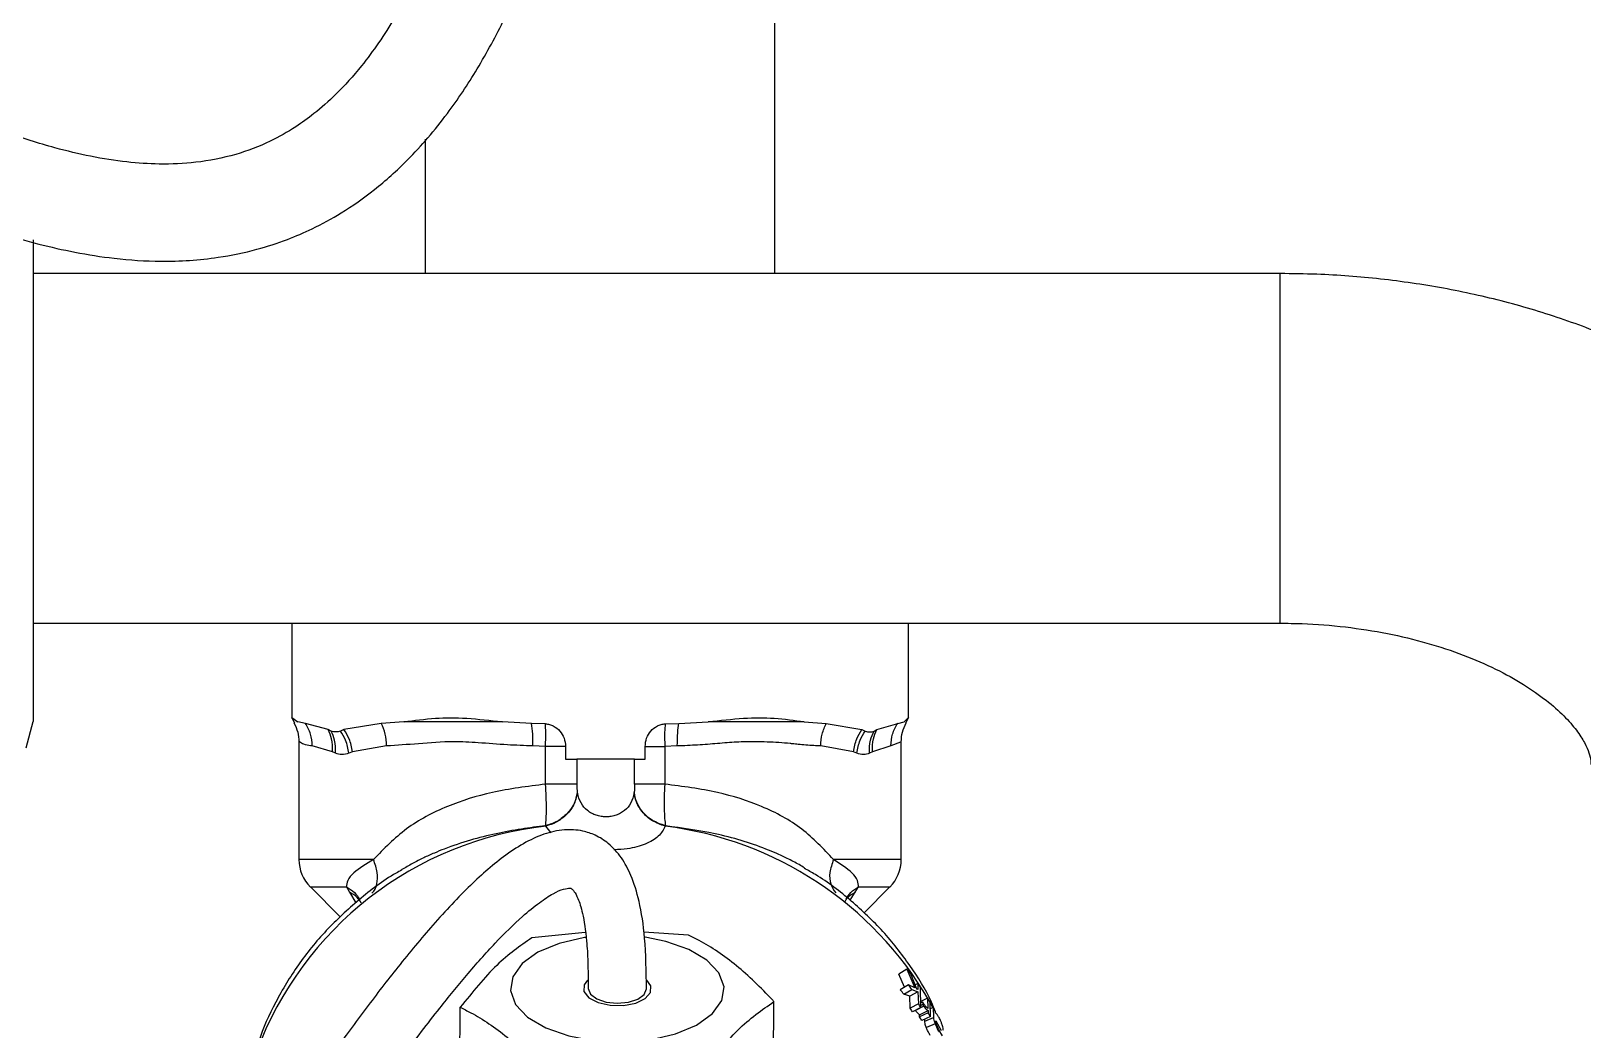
# Model space of a CAD drawing. Extents: x 75 to 2075, y 25 to 1460.
# Drawn here: x 574.7 to 688.8, y 707.4 to 780.8 of the extents above; entities that cross this region are included whole.
import ezdxf

# ---------------------------------------------------------------- set-up
doc = ezdxf.new("R2010")
doc.units = 0
doc.header["$LTSCALE"] = 5
doc.linetypes.add('SLD-KATı', pattern=[0])
doc.layers.get('0').update_dxf_attribs({"linetype": 'CONTINUOUS'})

msp = doc.modelspace()

# ---------------------------------------------------------------- linework, layer by layer
at = {"color": 7, "linetype": 'SLD-KATı'}
for p, q in [((629.424, 762.993), (629.424, 809.431)), ((603.71, 772.869), (603.71, 762.993)), ((574.883, 765.471), (574.883, 730.04)), ((666.567, 762.993), (574.883, 762.993)), ((574.883, 737.278), (666.567, 737.278)), ((593.889, 737.278), (593.889, 730.314)), ((639.246, 730.313), (639.246, 737.278)), ((593.892, 730.343), (594.338, 730.025)), ((593.955, 730.278), (593.892, 730.343)), ((639.037, 729.942), (639.261, 730.368)), ((574.365, 728.108), (574.883, 730.04)), ((593.92, 730.283), (594.099, 729.943)), ((594.342, 730.025), (594.338, 730.025)), ((594.9, 729.916), (594.342, 730.025)), ((596.563, 729.452), (594.9, 729.916)), ((596.785, 729.35), (596.563, 729.452)), ((597.736, 729.452), (597.481, 729.35)), ((600.473, 729.916), (597.736, 729.452)), ((602.141, 730.024), (600.473, 729.916)), ((602.155, 730.024), (602.141, 730.024)), ((609.355, 730.025), (602.155, 730.024)), ((609.38, 730.026), (609.356, 730.026)), ((611.534, 729.916), (609.38, 730.026)), ((612.542, 729.878), (611.534, 729.916)), ((621.357, 729.878), (622.358, 729.916)), ((622.358, 729.916), (624.523, 730.027)), ((631.572, 730.027), (624.522, 730.027)), ((631.572, 730.027), (631.584, 730.027)), ((631.584, 730.027), (633.201, 729.916)), ((633.201, 729.916), (635.822, 729.452)), ((635.822, 729.452), (636.063, 729.35)), ((636.718, 729.35), (636.927, 729.452)), ((636.927, 729.452), (638.452, 729.916)), ((638.452, 729.916), (638.935, 730.024)), ((638.935, 730.024), (639.213, 730.313)), ((594.424, 728.564), (594.424, 719.9)), ((596.883, 727.825), (595.404, 728.252)), ((600.871, 728.252), (598.365, 727.825)), ((612.555, 728.216), (611.628, 728.252)), ((612.555, 725.445), (612.555, 728.216)), ((614.028, 728.216), (612.555, 728.216)), ((614.028, 728.216), (614.028, 727.288)), ((619.88, 727.288), (619.88, 728.216)), ((619.88, 728.216), (621.325, 728.216)), ((622.245, 728.252), (621.325, 728.216)), ((621.325, 728.216), (621.325, 725.445)), ((635.191, 727.825), (632.791, 728.252)), ((637.941, 728.252), (636.588, 727.825)), ((638.707, 728.557), (638.66, 728.539)), ((638.71, 719.9), (638.71, 728.569)), ((597.106, 727.718), (596.883, 727.825)), ((598.365, 727.825), (598.097, 727.718)), ((614.028, 727.288), (614.86, 727.288)), ((614.86, 727.288), (614.86, 725.445)), ((619.103, 727.288), (614.86, 727.288)), ((619.103, 725.445), (619.103, 727.288)), ((619.103, 727.288), (619.88, 727.288)), ((635.446, 727.718), (635.191, 727.825)), ((636.588, 727.825), (636.379, 727.718)), ((614.891, 724.837), (614.901, 724.791)), ((619.069, 724.791), (619.077, 724.837)), ((612.564, 722.378), (612.584, 722.351)), ((621.378, 722.378), (621.361, 722.351)), ((595.261, 717.88), (597.483, 715.657)), ((597.912, 717.88), (598.131, 717.491)), ((635.332, 717.491), (635.565, 717.88)), ((635.954, 715.96), (637.873, 717.88)), ((615.479, 714.532), (611.54, 714.133)), ((623.072, 714.344), (619.775, 714.567)), ((639.132, 711.836), (638.544, 711.48)), ((638.955, 710.512), (638.544, 711.48)), ((639.132, 711.836), (639.716, 710.476)), ((639.862, 710.378), (639.405, 711.488)), ((639.232, 710.678), (638.642, 710.324)), ((638.893, 710.003), (639.489, 710.348)), ((639.334, 709.84), (638.893, 710.003)), ((639.716, 710.476), (639.232, 710.678)), ((639.942, 710.168), (639.334, 709.84)), ((639.36, 708.967), (639.334, 709.84)), ((639.489, 710.348), (639.942, 710.168)), ((639.924, 710.787), (639.735, 710.686)), ((639.937, 710.339), (639.862, 710.378)), ((639.924, 710.787), (639.937, 710.339)), ((639.942, 710.168), (639.968, 709.295)), ((640.16, 709.022), (640.116, 710.514)), ((606.247, 704.792), (606.289, 709.031)), ((629.309, 705.214), (629.351, 709.453)), ((639.968, 709.295), (639.36, 708.967)), ((640.16, 709.022), (639.547, 708.701)), ((640.368, 709.116), (639.749, 708.804)), ((640.051, 708.49), (640.679, 708.789)), ((640.651, 709.701), (640.147, 709.461)), ((640.288, 709.421), (640.15, 709.351)), ((640.293, 709.234), (640.156, 709.164)), ((640.288, 709.421), (640.293, 709.234)), ((640.297, 709.407), (640.288, 709.421)), ((640.651, 709.701), (640.674, 708.941)), ((640.679, 708.789), (640.683, 708.629)), ((640.858, 708.347), (640.826, 709.419)), ((641.063, 709.02), (640.841, 708.922)), ((641.063, 709.02), (641.085, 708.287)), ((641.23, 708.619), (641.227, 708.733)), ((640.055, 708.33), (640.051, 708.49)), ((640.683, 708.629), (640.055, 708.33)), ((640.858, 708.347), (640.225, 708.055)), ((640.446, 708.005), (640.442, 708.155)), ((640.446, 708.005), (641.085, 708.287)), ((641.2, 707.816), (640.559, 707.54)), ((641.248, 708.028), (641.657, 707.339)), ((641.249, 707.993), (641.248, 708.028)), ((641.745, 706.939), (641.483, 707.377))]:
    msp.add_line(p, q, dxfattribs=at)
at = {"color": 8, "linetype": 'SLD-KATı'}
for p, q in [((666.567, 737.278), (666.567, 762.993)), ((594.338, 730.024), (594.257, 730.024)), ((638.66, 728.539), (637.941, 728.252)), ((612.96, 721.869), (612.584, 722.351)), ((599.902, 719.9), (594.424, 719.9)), ((638.71, 719.9), (633.723, 719.9)), ((595.261, 717.88), (597.912, 717.88)), ((635.565, 717.88), (637.873, 717.88)), ((598.131, 717.491), (598.616, 716.722)), ((634.946, 716.91), (635.332, 717.491)), ((641.025, 709.003), (640.827, 709.389))]:
    msp.add_line(p, q, dxfattribs=at)
at = {"color": 7, "linetype": 'SLD-KATı', "flags": 128}
for points in [[(613.559, 713.733), (611.998, 713.079), (610.834, 712.244), (610.148, 711.282), (609.985, 710.261), (610.357, 709.25), (611.238, 708.318), (612.569, 707.527), (614.258, 706.933), (616.191, 706.575), (618.235, 706.479), (620.252, 706.65), (622.104, 707.077), (623.665, 707.73), (624.829, 708.566), (625.515, 709.527), (625.678, 710.548), (625.306, 711.559), (624.425, 712.492), (623.094, 713.282), (621.405, 713.876), (619.886, 714.181)], [(615.531, 714.178), (615.411, 714.16), (613.559, 713.733)], [(615.652, 711.033), (615.387, 710.684), (615.373, 710.196), (615.734, 709.741), (616.414, 709.386), (617.309, 709.186), (618.285, 709.172), (619.191, 709.346), (619.89, 709.681), (620.276, 710.126), (620.29, 710.613), (619.993, 711.017)], [(615.689, 710.417), (615.852, 710.01), (616.316, 709.659), (617.012, 709.421), (617.831, 709.333)], [(617.831, 709.333), (618.652, 709.409), (619.347, 709.636), (619.811, 709.98), (619.974, 710.384)]]:
    msp.add_lwpolyline(points, dxfattribs=at)
at = {"color": 7, "linetype": 'SLD-KATı'}
for centre, radius, start, end in [((615.383, 696.813), 25.691, 96.25464, 159.58876), ((597.281, 719.9), 2.857, 180, 225), ((635.853, 719.9), 2.857, 315, 0.00002), ((620.805, 697.152), 23.483, 37.62326, 38.70189), ((621.061, 696.369), 22.447, 37.40189, 38.44109), ((621.069, 696.262), 23.189, 37.40612, 38.43927), ((621.47, 697.644), 22.656, 34.6155, 35.46036), ((621.121, 695.978), 22.391, 34.6259, 35.45828), ((621.249, 695.964), 22.981, 34.62445, 35.45739), ((621.601, 697.722), 22.504, 31.31784, 32.16256), ((621.85, 697.874), 22.213, 29.26513, 30.1175), ((621.712, 696.794), 21.669, 31.31176, 32.16593), ((621.91, 696.822), 22.178, 31.31065, 32.16782)]:
    msp.add_arc(centre, radius, start, end, dxfattribs=at)
at = {"color": 8, "linetype": 'SLD-KATı'}
msp.add_arc((618.149, 696.411), 26.138, 30.30124, 82.94127, dxfattribs=at)
at = {"color": 7, "linetype": 'SLD-KATı'}
for points, knots in [([(612.996, 854.431), (612.97, 850.614), (612.923, 843.5), (612.528, 833.564), (611.955, 825.031), (611.238, 817.725), (610.423, 811.494), (609.549, 806.199), (608.556, 801.258), (607.454, 796.753), (606.264, 792.757), (605.192, 789.701), (604.204, 787.234), (603.02, 784.614), (601.353, 781.485), (599.303, 778.501), (597.268, 776.242), (595.631, 774.798), (594.024, 773.642), (592.132, 772.576), (589.699, 771.65), (586.979, 771.119), (584.296, 770.999), (581.702, 771.171), (579.165, 771.571), (576.221, 772.27), (572.684, 773.39), (569.159, 774.781), (565.619, 776.357), (562.33, 777.937), (558.963, 779.631), (555.787, 781.249), (553.018, 782.649), (550.743, 783.753), (548.538, 784.777), (545.891, 785.889), (542.983, 786.898), (540.046, 787.573), (537.329, 787.745), (534.895, 787.39), (532.82, 786.557), (531.162, 785.367), (529.909, 783.975), (528.992, 782.524), (528.297, 780.979), (527.855, 779.695), (527.692, 778.887), (527.646, 778.657)], [0, 0, 0, 0, 0.057237, 0.1066725, 0.1493688, 0.1862517, 0.2181218, 0.2456642, 0.2694608, 0.2973994, 0.3200222, 0.3381271, 0.352293, 0.3663137, 0.390004, 0.4197214, 0.4407734, 0.4581489, 0.472147, 0.4916263, 0.5169883, 0.5453256, 0.5701588, 0.5913063, 0.6144794, 0.6365761, 0.6655724, 0.6980442, 0.7229541, 0.7473793, 0.7721494, 0.7963089, 0.8153247, 0.8253977, 0.8388492, 0.8550994, 0.8707499, 0.8856203, 0.8996549, 0.9127935, 0.9262492, 0.9403497, 0.954027, 0.9668473, 0.9792519, 0.9941192, 1, 1, 1, 1]), ([(534.412, 776.171), (534.426, 776.285), (534.506, 776.928), (534.754, 777.828), (535.235, 779.13), (535.764, 779.952), (536.557, 780.371), (537.245, 780.509), (538.006, 780.544), (539.109, 780.439), (541.109, 780.007), (543.927, 779), (546.927, 777.662), (549.621, 776.364), (552.069, 775.143), (554.687, 773.795), (557.622, 772.306), (561.002, 770.635), (564.853, 768.856), (568.7, 767.261), (572.3, 766.002), (575.183, 765.166), (578.028, 764.517), (581.03, 764.05), (584.532, 763.82), (588.054, 764.041), (591.159, 764.679), (593.466, 765.426), (595.535, 766.315), (597.684, 767.489), (600.041, 769.139), (602.69, 771.516), (605.237, 774.492), (607.594, 778.027), (609.635, 781.819), (611.343, 785.736), (612.737, 789.584), (613.82, 793.067), (614.773, 796.596), (615.704, 800.56), (616.554, 804.839), (617.338, 809.53), (618.037, 814.54), (618.696, 820.403), (619.281, 827.236), (619.751, 835.17), (620.078, 844.357), (620.117, 850.918), (620.139, 854.431)], [0, 0, 0, 0, 0.0037371, 0.0212505, 0.0345396, 0.0607052, 0.0713627, 0.0758155, 0.0805888, 0.0862047, 0.093437, 0.1105705, 0.1305353, 0.1464853, 0.1626561, 0.1797928, 0.1977395, 0.2235121, 0.2514515, 0.281313, 0.3088584, 0.3306917, 0.3507743, 0.3724598, 0.3983621, 0.4300379, 0.451707, 0.4690934, 0.4836777, 0.5011063, 0.52198, 0.5440877, 0.5730591, 0.597428, 0.622427, 0.6493628, 0.6703056, 0.6899844, 0.7082322, 0.728311, 0.7536841, 0.7755022, 0.8008302, 0.8301388, 0.8639898, 0.9030467, 0.9480845, 1, 1, 1, 1]), ([(715.139, 726.893), (715.116, 727.739), (715.061, 729.766), (714.549, 732.946), (713.577, 736.375), (712.178, 739.692), (710.372, 742.878), (708.167, 745.913), (705.572, 748.777), (702.601, 751.446), (699.273, 753.893), (695.619, 756.09), (691.678, 758.014), (687.496, 759.643), (683.119, 760.962), (678.594, 761.965), (673.964, 762.639), (669.937, 762.952), (667.467, 762.982), (666.567, 762.993)], [0, 0, 0, 0, 0.0408929, 0.09798357, 0.15505042, 0.21247657, 0.27061314, 0.32974455, 0.39004813, 0.45156222, 0.51417255, 0.5776432, 0.64168169, 0.70601518, 0.77040307, 0.8347425, 0.89900874, 0.96322321, 1, 1, 1, 1]), ([(666.567, 737.278), (667.105, 737.272), (668.717, 737.253), (671.382, 737.04), (674.474, 736.558), (677.393, 735.855), (680.074, 734.964), (682.462, 733.925), (684.512, 732.786), (686.193, 731.605), (687.492, 730.445), (688.416, 729.371), (689.004, 728.442), (689.315, 727.691), (689.413, 727.228), (689.421, 726.981), (689.424, 726.893)], [0, 0, 0, 0, 0.0382321, 0.1144871, 0.1905189, 0.2660748, 0.3409864, 0.4151483, 0.4885641, 0.5614176, 0.6341825, 0.7074788, 0.7826638, 0.862195, 0.9508978, 1, 1, 1, 1]), ([(602.155, 730.024), (602.907, 730.13), (604.353, 730.332), (606.791, 730.334), (608.482, 730.131), (609.356, 730.026)], [0, 0, 0, 0, 0.3434802, 0.66082, 1, 1, 1, 1]), ([(624.523, 730.027), (625.394, 730.131), (627.072, 730.331), (629.455, 730.335), (630.851, 730.132), (631.572, 730.027)], [0, 0, 0, 0, 0.3436092, 0.6610489, 1, 1, 1, 1]), ([(594.059, 729.953), (594.165, 729.73), (594.375, 729.288), (594.408, 728.797), (594.425, 728.553)], [0, 0, 0, 0, 0.5021443, 1, 1, 1, 1]), ([(595.404, 728.252), (595.382, 728.55), (595.337, 729.146), (595.045, 729.66), (594.9, 729.916)], [0, 0, 0, 0, 0.4999262, 1, 1, 1, 1]), ([(596.883, 727.825), (596.886, 728.151), (596.892, 728.735), (596.664, 729.233), (596.563, 729.452)], [0, 0, 0, 0, 0.5595849, 1, 1, 1, 1]), ([(597.481, 729.35), (597.361, 729.315), (597.12, 729.244), (596.897, 729.315), (596.785, 729.35)], [0, 0, 0, 0, 0.4999969, 1, 1, 1, 1]), ([(597.106, 727.718), (597.109, 728.045), (597.113, 728.63), (596.886, 729.13), (596.785, 729.35)], [0, 0, 0, 0, 0.5595664, 1, 1, 1, 1]), ([(598.097, 727.718), (598.037, 728.045), (597.93, 728.63), (597.618, 729.13), (597.481, 729.35)], [0, 0, 0, 0, 0.5595666, 1, 1, 1, 1]), ([(598.365, 727.825), (598.302, 728.151), (598.187, 728.735), (597.874, 729.233), (597.736, 729.452)], [0, 0, 0, 0, 0.5595779, 1, 1, 1, 1]), ([(600.871, 728.252), (600.851, 728.55), (600.81, 729.147), (600.586, 729.66), (600.473, 729.917)], [0, 0, 0, 0, 0.5000237, 1, 1, 1, 1]), ([(611.628, 728.252), (611.627, 728.55), (611.625, 729.146), (611.564, 729.659), (611.534, 729.916)], [0, 0, 0, 0, 0.4999257, 1, 1, 1, 1]), ([(612.542, 729.878), (612.642, 729.867), (612.844, 729.844), (613.225, 729.694), (613.634, 729.375), (613.964, 728.834), (614.006, 728.422), (614.028, 728.216)], [0, 0, 0, 0, 0.12448195, 0.25047187, 0.49987721, 0.74949161, 1, 1, 1, 1]), ([(612.555, 728.216), (612.568, 728.575), (612.588, 729.171), (612.555, 729.677), (612.542, 729.878)], [0, 0, 0, 0, 0.6006449, 1, 1, 1, 1]), ([(619.88, 728.216), (619.901, 728.422), (619.943, 728.833), (620.271, 729.374), (620.678, 729.694), (621.057, 729.844), (621.257, 729.867), (621.357, 729.878)], [0, 0, 0, 0, 0.2499536, 0.4996655, 0.7490423, 0.8752477, 1, 1, 1, 1]), ([(621.357, 729.878), (621.34, 729.677), (621.296, 729.171), (621.314, 728.575), (621.325, 728.216)], [0, 0, 0, 0, 0.3993595, 1, 1, 1, 1]), ([(622.245, 728.252), (622.248, 728.586), (622.254, 729.182), (622.326, 729.692), (622.358, 729.916)], [0, 0, 0, 0, 0.5594779, 1, 1, 1, 1]), ([(632.791, 728.252), (632.812, 728.55), (632.855, 729.146), (633.086, 729.66), (633.201, 729.916)], [0, 0, 0, 0, 0.4999247, 1, 1, 1, 1]), ([(635.191, 727.825), (635.254, 728.151), (635.366, 728.735), (635.682, 729.233), (635.822, 729.452)], [0, 0, 0, 0, 0.5595804, 1, 1, 1, 1]), ([(635.446, 727.718), (635.505, 728.045), (635.61, 728.63), (635.924, 729.13), (636.063, 729.35)], [0, 0, 0, 0, 0.5595696, 1, 1, 1, 1]), ([(636.063, 729.35), (636.176, 729.315), (636.404, 729.244), (636.613, 729.315), (636.718, 729.35)], [0, 0, 0, 0, 0.5000123, 1, 1, 1, 1]), ([(636.379, 727.718), (636.379, 728.045), (636.379, 728.63), (636.615, 729.13), (636.718, 729.35)], [0, 0, 0, 0, 0.5595712, 1, 1, 1, 1]), ([(636.588, 727.825), (636.587, 728.151), (636.586, 728.735), (636.823, 729.233), (636.927, 729.452)], [0, 0, 0, 0, 0.5595805, 1, 1, 1, 1]), ([(637.941, 728.252), (637.963, 728.55), (638.007, 729.147), (638.303, 729.66), (638.451, 729.917)], [0, 0, 0, 0, 0.5000198, 1, 1, 1, 1]), ([(638.709, 728.553), (638.726, 728.797), (638.759, 729.288), (638.969, 729.731), (639.075, 729.953)], [0, 0, 0, 0, 0.4978473, 1, 1, 1, 1]), ([(611.628, 728.252), (611.002, 728.276), (609.627, 728.328), (607.689, 728.487), (605.476, 728.607), (603.16, 728.403), (601.634, 728.302), (600.871, 728.252)], [0, 0, 0, 0, 0.155513, 0.341349, 0.4999646, 0.7498114, 1, 1, 1, 1]), ([(632.791, 728.252), (632.624, 728.258), (632.267, 728.272), (631.712, 728.316), (631.185, 728.366), (630.811, 728.402), (630.613, 728.42), (630.283, 728.451), (629.717, 728.498), (628.859, 728.547), (627.83, 728.573), (626.613, 728.541), (625.199, 728.433), (623.745, 728.308), (622.745, 728.27), (622.245, 728.252)], [0, 0, 0, 0, 0.0580996, 0.1249236, 0.1857201, 0.2293912, 0.2433922, 0.2476071, 0.332032, 0.415661, 0.4998085, 0.6246844, 0.7498151, 0.8750179, 1, 1, 1, 1]), ([(598.097, 727.718), (597.923, 727.667), (597.575, 727.565), (597.263, 727.667), (597.106, 727.718)], [0, 0, 0, 0, 0.4994482, 1, 1, 1, 1]), ([(636.379, 727.718), (636.233, 727.667), (635.94, 727.565), (635.611, 727.667), (635.446, 727.718)], [0, 0, 0, 0, 0.4994496, 1, 1, 1, 1]), ([(612.555, 725.445), (611.228, 725.274), (608.673, 724.947), (605.213, 723.86), (602.198, 722.262), (600.671, 720.692), (599.902, 719.9)], [0, 0, 0, 0, 0.2563189, 0.493445, 0.7446897, 1, 1, 1, 1]), ([(612.564, 722.378), (612.579, 722.548), (612.609, 722.892), (612.623, 723.639), (612.609, 724.506), (612.573, 725.132), (612.555, 725.445)], [0, 0, 0, 0, 0.2442088, 0.4943095, 0.7473628, 1, 1, 1, 1]), ([(614.86, 725.445), (614.788, 725.445), (614.645, 725.445), (614.112, 725.445), (613.407, 725.445), (612.839, 725.445), (612.555, 725.445)], [0, 0, 0, 0, 0.2499967, 0.4999996, 0.7500017, 1, 1, 1, 1]), ([(614.891, 724.837), (614.83, 724.561), (614.706, 724.007), (614.176, 723.267), (613.449, 722.675), (612.859, 722.477), (612.564, 722.378)], [0, 0, 0, 0, 0.2499685, 0.4999354, 0.7497791, 1, 1, 1, 1]), ([(614.901, 724.791), (614.825, 724.485), (614.674, 723.874), (614.074, 723.133), (613.355, 722.608), (612.841, 722.437), (612.584, 722.351)], [0, 0, 0, 0, 0.2797238, 0.559342, 0.7795632, 1, 1, 1, 1]), ([(614.86, 725.445), (614.861, 725.324), (614.863, 725.153), (614.874, 724.948), (614.886, 724.872), (614.891, 724.837)], [0, 0, 0, 0, 0.5644251, 0.8018497, 1, 1, 1, 1]), ([(619.069, 724.791), (619.005, 724.54), (618.883, 724.062), (618.491, 723.574), (618.086, 723.297), (617.752, 723.151), (617.391, 723.063), (617.014, 723.034), (616.636, 723.062), (616.271, 723.149), (615.932, 723.295), (615.518, 723.574), (615.108, 724.061), (614.972, 724.539), (614.901, 724.791)], [0, 0, 0, 0, 0.1439261, 0.2739403, 0.3339335, 0.3908367, 0.4457219, 0.4997923, 0.5540962, 0.6090639, 0.6659273, 0.7257926, 0.8557607, 1, 1, 1, 1]), ([(621.361, 722.351), (621.034, 722.466), (620.381, 722.697), (619.67, 723.351), (619.217, 724.07), (619.118, 724.551), (619.069, 724.791)], [0, 0, 0, 0, 0.2799907, 0.5594905, 0.7797779, 1, 1, 1, 1]), ([(619.103, 725.445), (619.102, 725.324), (619.101, 725.153), (619.091, 724.948), (619.082, 724.872), (619.077, 724.837)], [0, 0, 0, 0, 0.5644339, 0.8020526, 1, 1, 1, 1]), ([(621.378, 722.378), (621.048, 722.492), (620.388, 722.72), (619.672, 723.379), (619.219, 724.107), (619.125, 724.594), (619.077, 724.837)], [0, 0, 0, 0, 0.2799943, 0.5594828, 0.7797706, 1, 1, 1, 1]), ([(621.325, 725.445), (621.044, 725.445), (620.482, 725.445), (619.796, 725.445), (619.289, 725.445), (619.165, 725.445), (619.103, 725.445)], [0, 0, 0, 0, 0.2499966, 0.5000001, 0.7499988, 1, 1, 1, 1]), ([(621.325, 725.445), (621.308, 725.132), (621.274, 724.506), (621.274, 723.639), (621.307, 722.892), (621.355, 722.548), (621.378, 722.378)], [0, 0, 0, 0, 0.2526025, 0.5057864, 0.7559233, 1, 1, 1, 1]), ([(633.723, 719.9), (632.991, 720.686), (631.524, 722.26), (628.583, 723.855), (625.173, 724.946), (622.639, 725.274), (621.325, 725.445)], [0, 0, 0, 0, 0.2526533, 0.50642, 0.7438763, 1, 1, 1, 1]), ([(619.974, 710.383), (619.958, 711.669), (619.927, 714.028), (619.501, 716.775), (618.902, 718.693), (618.153, 720.087), (617.264, 721.071), (616.287, 721.694), (615.155, 722.075), (613.811, 722.137), (611.878, 721.678), (609.535, 720.283), (606.807, 717.865), (604.202, 715.054), (601.645, 711.957), (599.23, 708.816), (596.635, 705.273), (593.689, 701.085), (590.883, 696.974), (588.477, 693.412), (586.549, 690.552), (584.515, 687.548), (582.535, 684.673), (580.681, 682.055), (579.228, 680.097), (578.1, 678.659), (577.229, 677.615), (576.512, 676.84), (575.918, 676.295), (575.869, 676.244), (575.841, 676.213)], [0, 0, 0, 0, 0.0384463, 0.0705833, 0.0979663, 0.121189, 0.1458123, 0.1658354, 0.182548, 0.2068948, 0.237007, 0.3011037, 0.3594568, 0.4216231, 0.477828, 0.5277109, 0.5770524, 0.6398873, 0.7047104, 0.7362658, 0.7689125, 0.8036211, 0.8352803, 0.8599837, 0.8867014, 0.903105, 0.9225341, 0.9452958, 0.967736, 1, 1, 1, 1]), ([(602.001, 719.134), (601.853, 719.055), (600.708, 718.441), (598.804, 716.964), (596.373, 714.722), (594.312, 712.186), (592.672, 709.435), (591.646, 707.222), (591.319, 705.912), (591.246, 705.616)], [0, 0, 0, 0, 0.0273626, 0.2123137, 0.396905, 0.5809411, 0.7642312, 0.946639, 1, 1, 1, 1]), ([(599.902, 719.9), (599.377, 719.585), (598.58, 719.107), (597.979, 718.412), (597.932, 718.038), (597.912, 717.88)], [0, 0, 0, 0, 0.5268373, 0.7991381, 1, 1, 1, 1]), ([(641.229, 708.68), (641.131, 708.926), (640.651, 710.133), (639.376, 712.143), (637.426, 714.656), (635.071, 716.879), (633.103, 718.424), (631.852, 719.104), (631.576, 719.254)], [0, 0, 0, 0, 0.0559787, 0.2750235, 0.49486, 0.7156323, 0.9373525, 1, 1, 1, 1]), ([(635.565, 717.88), (635.556, 718.038), (635.534, 718.412), (634.985, 719.107), (634.225, 719.585), (633.723, 719.9)], [0, 0, 0, 0, 0.2008393, 0.4730737, 1, 1, 1, 1]), ([(573.086, 674.942), (573.146, 674.553), (573.248, 673.888), (573.696, 673.1), (574.015, 672.672), (574.921, 672.034), (575.662, 671.87), (576.882, 671.918), (578.089, 672.55), (579.18, 673.464), (580.441, 674.781), (581.767, 676.377), (583.307, 678.385), (585.145, 680.928), (587.203, 683.887), (589.365, 687.063), (591.806, 690.682), (594.374, 694.489), (596.921, 698.212), (599.478, 701.873), (602.078, 705.475), (604.574, 708.751), (606.827, 711.512), (608.876, 713.821), (610.686, 715.595), (612.082, 716.744), (613.15, 717.429), (613.872, 717.759), (614.355, 717.806), (614.375, 717.799), (614.47, 717.77), (614.648, 717.596), (614.96, 717.049), (615.312, 715.942), (615.562, 714.278), (615.685, 712.339), (615.687, 711.092), (615.689, 710.426)], [0, 0, 0, 0, 0.0362641, 0.0619575, 0.0789586, 0.0896791, 0.1061398, 0.1238847, 0.1569757, 0.1860555, 0.2106399, 0.2320764, 0.2535195, 0.2778537, 0.3061339, 0.3368696, 0.3699583, 0.4164054, 0.4605452, 0.4998933, 0.5529413, 0.6058873, 0.6458587, 0.6906822, 0.7361957, 0.7672675, 0.7956523, 0.8226748, 0.8475966, 0.8611604, 0.8768517, 0.8958744, 0.9141453, 0.9366511, 0.9644256, 0.9810216, 1, 1, 1, 1]), ([(611.54, 714.133), (610.683, 713.539), (608.938, 712.329), (607.182, 710.143), (606.289, 709.031)], [0, 0, 0, 0, 0.4912142, 1, 1, 1, 1]), ([(629.351, 709.453), (629.32, 709.486), (628.411, 710.458), (626.575, 712.235), (624.493, 713.628), (623.329, 714.214), (623.072, 714.344)], [0, 0, 0, 0, 0.015198, 0.4400702, 0.8763694, 1, 1, 1, 1]), ([(606.289, 709.031), (606.546, 708.901), (607.685, 708.327), (609.766, 706.943), (611.604, 705.171), (612.537, 704.173), (612.568, 704.14)], [0, 0, 0, 0, 0.1236308, 0.5481677, 0.9847988, 1, 1, 1, 1]), ([(624.099, 704.35), (624.962, 705.427), (626.717, 707.617), (628.463, 708.834), (629.351, 709.453)], [0, 0, 0, 0, 0.4912131, 1, 1, 1, 1]), ([(640.051, 708.49), (640.018, 708.513), (639.954, 708.559), (639.851, 708.66), (639.777, 708.764), (639.749, 708.804)], [0, 0, 0, 0, 0.3803139, 0.763666, 1, 1, 1, 1]), ([(640.293, 709.234), (640.303, 709.218), (640.32, 709.19), (640.345, 709.151), (640.361, 709.128), (640.368, 709.116)], [0, 0, 0, 0, 0.3794666, 0.6892126, 1, 1, 1, 1]), ([(640.397, 709.25), (640.387, 709.266), (640.365, 709.299), (640.331, 709.35), (640.309, 709.388), (640.297, 709.407)], [0, 0, 0, 0, 0.3195994, 0.6577647, 1, 1, 1, 1]), ([(640.368, 709.116), (640.406, 709.064), (640.497, 708.937), (640.597, 708.849), (640.657, 708.805), (640.679, 708.789)], [0, 0, 0, 0, 0.3080608, 0.750899, 1, 1, 1, 1]), ([(640.674, 708.941), (640.633, 708.973), (640.573, 709.019), (640.473, 709.14), (640.423, 709.213), (640.397, 709.25)], [0, 0, 0, 0, 0.5249337, 0.7576295, 1, 1, 1, 1]), ([(640.559, 707.54), (640.538, 707.595), (640.497, 707.705), (640.456, 707.872), (640.45, 707.955), (640.446, 708.005)], [0, 0, 0, 0, 0.28292342, 0.56533632, 1, 1, 1, 1]), ([(640.838, 706.957), (640.797, 707.033), (640.715, 707.188), (640.618, 707.393), (640.57, 707.511), (640.559, 707.54)], [0, 0, 0, 0, 0.4293551, 0.8636081, 1, 1, 1, 1]), ([(641.085, 708.287), (641.09, 708.226), (641.097, 708.137), (641.146, 707.962), (641.181, 707.866), (641.2, 707.816)], [0, 0, 0, 0, 0.5135906, 0.7466649, 1, 1, 1, 1]), ([(641.2, 707.816), (641.223, 707.762), (641.281, 707.62), (641.382, 707.418), (641.454, 707.282), (641.487, 707.22)], [0, 0, 0, 0, 0.2539561, 0.6616888, 1, 1, 1, 1]), ([(641.343, 708.501), (641.332, 708.516), (641.308, 708.545), (641.272, 708.579), (641.246, 708.605), (641.23, 708.619)], [0, 0, 0, 0, 0.2947382, 0.5891896, 1, 1, 1, 1]), ([(641.319, 707.714), (641.307, 707.745), (641.283, 707.807), (641.258, 707.901), (641.251, 707.958), (641.249, 707.987), (641.249, 707.993)], [0, 0, 0, 0, 0.2672781, 0.5341956, 0.9113446, 1, 1, 1, 1]), ([(641.483, 707.377), (641.46, 707.421), (641.422, 707.494), (641.365, 707.606), (641.334, 707.678), (641.319, 707.714)], [0, 0, 0, 0, 0.4115549, 0.6996819, 1, 1, 1, 1]), ([(641.529, 708.203), (641.505, 708.25), (641.464, 708.326), (641.401, 708.428), (641.365, 708.474), (641.343, 708.501)], [0, 0, 0, 0, 0.3816211, 0.6363534, 1, 1, 1, 1]), ([(641.723, 707.735), (641.709, 707.777), (641.671, 707.89), (641.603, 708.056), (641.55, 708.161), (641.529, 708.203)], [0, 0, 0, 0, 0.2614826, 0.7007412, 1, 1, 1, 1]), ([(641.806, 707.335), (641.805, 707.361), (641.8, 707.43), (641.772, 707.569), (641.737, 707.687), (641.723, 707.735)], [0, 0, 0, 0, 0.2641118, 0.7039678, 1, 1, 1, 1])]:
    msp.add_open_spline(points, degree=3, knots=knots, dxfattribs=at)
at = {"color": 8, "linetype": 'SLD-KATı'}
for points, knots in [([(595.404, 728.252), (595.226, 728.276), (594.836, 728.329), (594.538, 728.502), (594.408, 728.581), (594.434, 728.549), (594.438, 728.543)], [0, 0, 0, 0, 0.2998579, 0.6536214, 0.942797, 1, 1, 1, 1]), ([(612.564, 722.378), (611.968, 722.306), (610.739, 722.158), (608.886, 721.811), (606.981, 721.333), (605.478, 720.828), (604.351, 720.371), (603.568, 720.016), (602.767, 719.613), (602.247, 719.307), (601.99, 719.155)], [0, 0, 0, 0, 0.1539896, 0.3177047, 0.4911347, 0.6741461, 0.7469258, 0.8269943, 0.9142799, 1, 1, 1, 1]), ([(621.361, 722.351), (621.22, 722.094), (620.943, 721.586), (619.968, 721.02), (618.791, 720.677), (617.922, 720.631), (617.588, 720.614)], [0, 0, 0, 0, 0.2859872, 0.5649852, 0.8329216, 1, 1, 1, 1]), ([(631.594, 719.287), (631.462, 719.367), (631.054, 719.613), (630.36, 719.973), (629.544, 720.353), (627.847, 721.053), (625.186, 721.861), (622.605, 722.211), (621.378, 722.378)], [0, 0, 0, 0, 0.0461402, 0.1426969, 0.2301856, 0.3085056, 0.671061, 1, 1, 1, 1]), ([(599.775, 717.424), (599.785, 717.43), (600.002, 717.568), (600.18, 718.088), (600.252, 718.929), (600.019, 719.576), (599.902, 719.9)], [0, 0, 0, 0, 0.0149468, 0.3432613, 0.6717138, 1, 1, 1, 1]), ([(633.723, 719.9), (633.616, 719.579), (633.401, 718.937), (633.462, 718.059), (633.753, 717.651), (633.897, 717.448)], [0, 0, 0, 0, 0.3343736, 0.668697, 1, 1, 1, 1]), ([(597.912, 717.88), (598.123, 717.758), (598.546, 717.513), (598.783, 717.128), (598.901, 716.936)], [0, 0, 0, 0, 0.5001253, 1, 1, 1, 1]), ([(634.66, 716.985), (634.76, 717.159), (634.971, 717.525), (635.36, 717.757), (635.565, 717.88)], [0, 0, 0, 0, 0.4740077, 1, 1, 1, 1]), ([(599.009, 716.692), (598.917, 716.843), (598.714, 717.178), (598.337, 717.38), (598.131, 717.491)], [0, 0, 0, 0, 0.4501847, 1, 1, 1, 1]), ([(634.551, 716.773), (634.621, 716.895), (634.797, 717.199), (635.131, 717.381), (635.332, 717.491)], [0, 0, 0, 0, 0.3985614, 1, 1, 1, 1])]:
    msp.add_open_spline(points, degree=3, knots=knots, dxfattribs=at)

doc.saveas('drawing.dxf')
